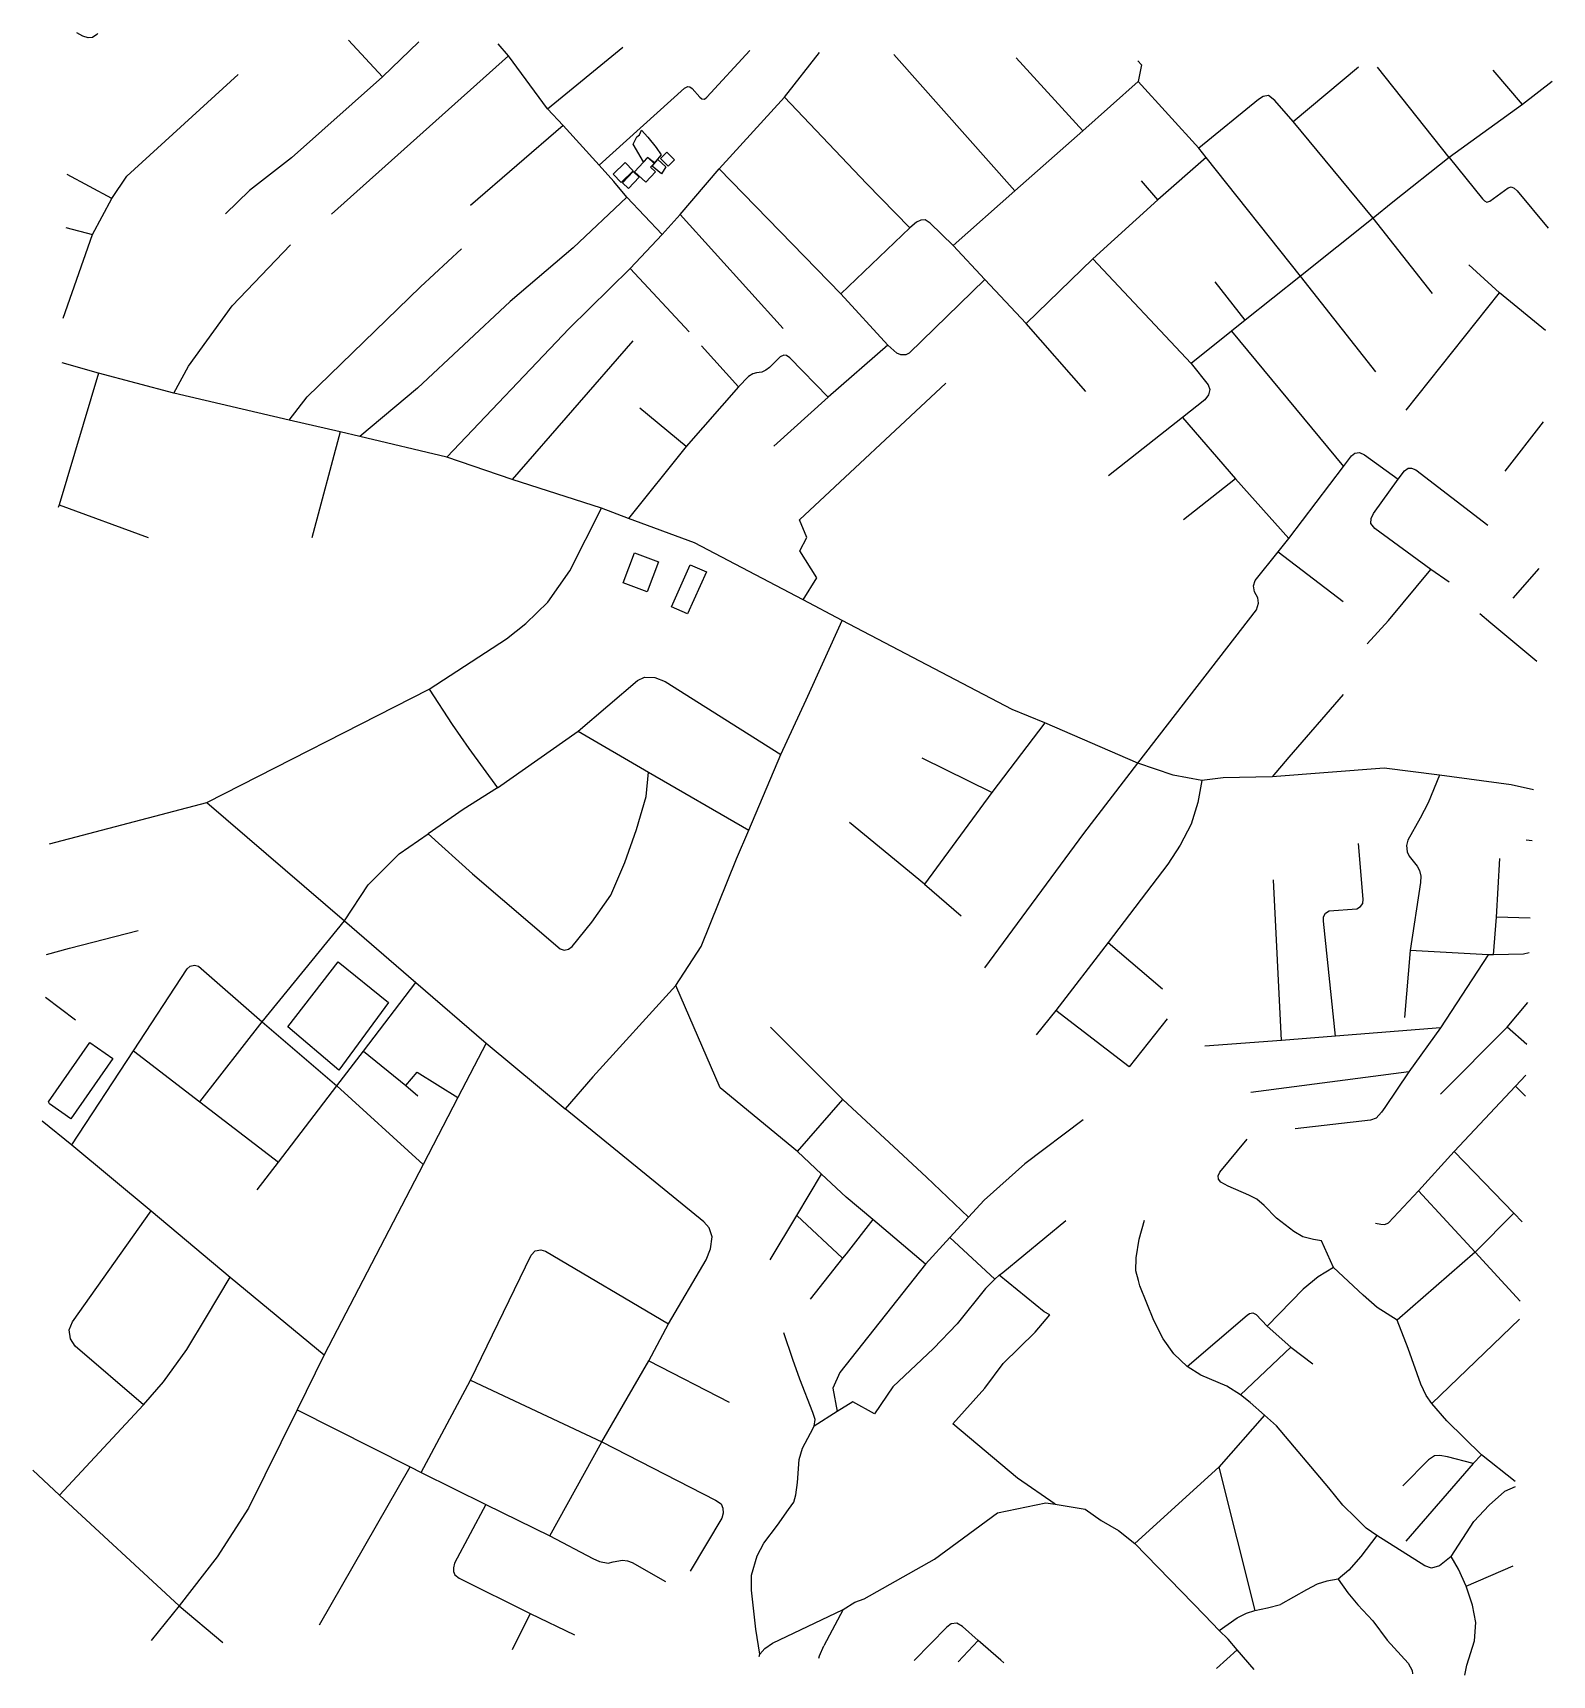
# Model space of a CAD drawing. Header units: millimetres. Extents: x 3 to 988, y 1 to 1065.
import ezdxf

# ---------------------------------------------------------------- set-up
doc = ezdxf.new("R2010")
doc.units = ezdxf.units.MM

msp = doc.modelspace()

# ---------------------------------------------------------------- linework, layer by layer
at = {"layer": 'buildings'}
for points in [[(392.1648, 993.3055), (394.6283, 997.9839), (396.1819, 999.3752), (397.5032, 1002.3539), (401.5727, 997.8841), (407.0998, 991.1716), (410.391, 986.2574), (408.036, 983.5479), (406.0229, 981.2572), (401.5702, 984.6581), (398.7756, 981.8021), (392.1648, 993.3055)], [(379.278, 973.7138), (386.9252, 981.2782), (392.129, 976.0716), (384.4899, 968.5071), (379.278, 973.7138)], [(393.0139, 975.3599), (401.5919, 984.5645), (405.7902, 980.696), (403.5149, 978.2541), (406.6418, 975.3626), (400.3473, 968.6089), (393.0139, 975.3599)], [(404.3966, 978.947), (408.1029, 983.3322), (413.3237, 978.46), (410.6352, 974.1224), (404.3966, 978.947)], [(409.8485, 984.0488), (413.948, 988.0422), (418.8833, 983.0567), (414.7673, 979.0451), (409.8485, 984.0488)], [(385.1508, 968.1734), (392.157, 975.6058), (396.0705, 971.9494), (389.0564, 964.5265), (385.1508, 968.1734)], [(385.6805, 708.7997), (393.1051, 728.3962), (408.5729, 722.5929), (401.1486, 703.0058), (385.6805, 708.7997)], [(416.9759, 693.3982), (429.1772, 720.6349), (439.6326, 715.9872), (427.4396, 688.7596), (416.9759, 693.3982)], [(168.2691, 421.016), (200.8241, 463.1658), (233.5697, 436.7781), (201.3451, 392.9217), (168.2691, 421.016)]]:
    msp.add_lwpolyline(points, dxfattribs=at)
at = {"layer": 'major_roads'}
msp.add_lwpolyline([(976.0093, 574.6439), (961.607, 577.9689), (914.9615, 584.1005), (879.2596, 588.7903), (806.6376, 583.1814), (774.6968, 582.4056), (760.8404, 580.7901), (742.3693, 584.0957), (719.3977, 592.059), (659.2199, 618.0251), (637.9532, 626.6876), (527.7196, 684.5299), (502.3403, 697.8588), (432.0432, 734.7432), (389.1828, 750.6549), (371.5403, 757.2132), (313.7431, 775.8079), (271.3459, 790.3034), (214.8672, 803.8226), (202.1714, 806.7347), (169.0962, 814.3059), (94.3359, 831.8622), (45.3837, 844.6997), (21.8542, 851.5285)], dxfattribs=at)
at = {"layer": 'minor_roads'}
for points in [[(44.9867, 1065.0606), (44.3053, 1064.4103), (41.6625, 1062.4154), (38.6892, 1062.2615), (35.2206, 1063.209), (31.3832, 1065.4199)], [(253.1356, 1059.5629), (229.7038, 1036.9335), (170.6668, 984.4739), (143.3271, 963.2928), (127.7247, 948.1261)], [(229.7038, 1036.9335), (207.4647, 1060.7691)], [(410.9952, 934.6113), (388.1565, 958.8673), (379.6781, 969.0062), (370.0521, 979.6871), (346.7175, 1005.3235), (336.5553, 1016.1674), (311.2917, 1050.6258), (304.5473, 1058.2049)], [(336.5553, 1016.1674), (385.4824, 1056.0673)], [(311.2917, 1050.6258), (196.6148, 947.8299)], [(271.3459, 790.3034), (350.5573, 873.6959), (390.2274, 912.6515), (410.9952, 934.6113), (422.6201, 947.6698), (447.8518, 977.3432), (490.2848, 1023.7878), (513.0466, 1052.698)], [(370.0521, 979.6871), (425.5563, 1029.4879), (427.5856, 1030.5597), (428.9934, 1030.4016), (430.4725, 1029.2743), (435.331, 1023.8258), (436.7539, 1022.7092), (438.3769, 1022.4524), (439.9352, 1023.7134), (467.8009, 1053.893)], [(561.3015, 1051.4234), (639.7621, 962.9648)], [(719.4103, 1047.2474), (721.7553, 1044.612), (719.6632, 1033.8223), (683.7322, 1001.9566), (639.7621, 962.9648), (599.741, 927.4777)], [(640.5856, 1049.3294), (683.7322, 1001.9566)], [(820.1831, 1007.9265), (862.5657, 1043.4663)], [(22.6195, 880.4572), (41.6559, 934.6746), (54.0475, 958.0924), (63.7401, 972.5131), (136.0734, 1038.349)], [(873.7881, 845.7259), (824.9466, 907.7313), (763.6849, 984.5929), (758.9127, 990.5691), (719.6632, 1033.8223)], [(988.1169, 1033.8803), (968.7874, 1018.8884), (921.2556, 984.6121), (884.8992, 955.566), (871.9509, 945.23), (824.9466, 907.7313), (789.1346, 879.1547), (780.1261, 871.9702), (753.9165, 851.0742)], [(921.2556, 984.6121), (874.8981, 1043.1406)], [(968.7874, 1018.8884), (949.9576, 1041.1581)], [(490.2848, 1023.7878), (543.4616, 967.7677), (571.6578, 938.9154)], [(804.1752, 1024.7465), (800.6522, 1024.2442), (797.5986, 1022.2693), (758.9127, 990.5691)], [(910.6217, 896.5238), (871.9509, 945.23), (820.1831, 1007.9265), (808.3776, 1021.6407), (804.1752, 1024.7465)], [(346.7175, 1005.3235), (286.761, 953.4643)], [(763.6849, 984.5929), (732.3162, 957.1456), (690.3513, 918.9191), (646.9812, 876.9909)], [(921.2556, 984.6121), (942.8976, 957.7753), (944.3063, 956.4267), (945.6828, 955.6929), (947.7968, 956.3068), (959.4983, 964.9551), (961.6033, 965.532), (963.412, 964.6659), (965.4151, 962.911), (985.6096, 938.7794)], [(54.0475, 958.0924), (25.0844, 973.6379)], [(620.1988, 905.6196), (571.2163, 857.7198), (568.8893, 856.6837), (565.8396, 856.6898), (563.1065, 857.6921), (557.326, 863.0626), (526.7676, 896.2744), (447.8518, 977.3432)], [(732.3162, 957.1456), (721.7597, 969.5713)], [(388.1565, 958.8673), (353.3612, 926.0611), (312.3422, 891.3268), (252.2186, 835.0076), (214.8672, 803.8226)], [(422.6201, 947.6698), (489.3646, 873.7864)], [(24.1749, 939.2581), (41.6559, 934.6746)], [(581.4376, 944.1355), (578.7117, 943.8819), (575.9939, 942.7073), (571.6578, 938.9154), (526.7676, 896.2744)], [(685.7555, 832.8386), (646.9812, 876.9909), (620.1988, 905.6196), (599.741, 927.4777), (584.7011, 942.1426), (581.4376, 944.1355)], [(94.3359, 831.8622), (103.8001, 849.2374), (132.0691, 888.4565), (169.8863, 928.1021)], [(169.0962, 814.3059), (180.6693, 829.356), (254.2725, 900.8048), (280.7986, 925.3932)], [(690.3513, 918.9191), (753.9165, 851.0742), (765.0018, 837.2766), (766.1816, 834.2877), (765.2733, 830.7494), (762.8336, 827.577), (748.3294, 816.0824), (700.4746, 778.188)], [(390.2274, 912.6515), (428.5558, 871.5142)], [(983.8591, 872.3832), (953.8875, 896.9081), (933.9839, 915.0212)], [(789.1185, 879.1552), (769.5967, 904.0854)], [(893.4304, 820.7648), (953.8875, 896.9081)], [(391.9661, 865.7748), (313.7431, 775.8079)], [(436.5434, 862.6277), (444.5139, 853.7368), (460.4883, 835.9591)], [(557.326, 863.0626), (518.5892, 829.1788), (483.4012, 797.3871)], [(780.1261, 871.9702), (852.867, 784.2773)], [(518.5892, 829.1788), (493.7508, 854.7244), (491.4933, 856.3186), (489.8685, 856.5104), (487.5003, 855.4382), (480.5869, 848.4683), (478.2257, 846.7449), (475.5386, 845.5137), (472.1342, 844.9247), (469.7956, 844.3633), (466.934, 842.6344), (460.4883, 835.9591), (426.538, 797.2707), (389.1828, 750.6549)], [(45.3837, 844.6997), (19.9493, 759.5329), (19.372, 757.6942)], [(502.3403, 697.8588), (511.2056, 712.1343), (500.2751, 729.6484), (504.7709, 738.2634), (500.095, 749.7155), (594.9336, 838.2962)], [(426.538, 797.2707), (396.4622, 822.1736)], [(748.3294, 816.0824), (782.8286, 776.238), (817.3766, 737.6203)], [(982.2974, 813.1511), (957.4698, 781.2395)], [(202.1714, 806.7347), (183.8384, 738.0381)], [(620.2869, 459.345), (684.3111, 546.3775), (719.3977, 592.059), (796.3407, 691.4098), (797.7358, 695.6607), (797.2978, 699.2439), (795.125, 703.1332), (794.5057, 706.8793), (795.444, 710.3331), (810.4115, 728.9867), (817.3766, 737.6203), (852.867, 784.2773), (858.0857, 791.2456), (860.2348, 792.8817), (863.2152, 793.3053), (866.4865, 791.9076), (888.3407, 776.1612)], [(888.3407, 776.1612), (892.4179, 781.4576), (894.6523, 783.2681), (896.8442, 783.1638), (899.6315, 782.0765), (946.3993, 746.3458)], [(782.8286, 776.238), (749.0808, 749.7649)], [(868.0724, 669.4088), (881.9526, 684.473), (909.3447, 717.4667), (873.2067, 744.1464), (870.6209, 747.3677), (870.8027, 750.5903), (872.3565, 753.8233), (888.3407, 776.1612)], [(13.6054, 539.6983), (115.7952, 566.5863), (259.7882, 639.9876), (309.9601, 672.6569), (322.6063, 682.5167), (336.7613, 696.3453), (351.0886, 716.6988), (371.5403, 757.2132)], [(19.9493, 759.5329), (77.5869, 738.2714)], [(810.4115, 728.9867), (852.5953, 696.8922)], [(921.233, 709.3218), (909.3447, 717.4667)], [(962.7377, 698.8891), (979.7923, 718.1327)], [(419.9038, 447.7735), (436.3137, 473.0388), (459.2486, 529.9785), (467.1556, 548.5949), (487.9509, 597.5458), (504.3174, 633.0993), (527.7196, 684.5299)], [(978.2031, 657.8552), (948.4173, 682.7296), (941.1463, 688.8088)], [(259.7882, 639.9876), (274.709, 617.1498), (285.6484, 601.5046), (304.2285, 576.0682), (356.4496, 612.6924), (395.0539, 645.4817), (399.5764, 647.7712), (406.1318, 647.598), (412.8801, 644.955), (487.9509, 597.5458)], [(852.5702, 636.5945), (817.3105, 595.9491), (806.6376, 583.1814)], [(659.2199, 618.0251), (624.7071, 572.9984), (581.1225, 513.5249), (532.3537, 553.542)], [(356.4496, 612.6924), (402.2181, 586.1936), (467.1556, 548.5949)], [(304.2285, 576.0682), (282.0195, 561.8944), (259.1508, 546.2684), (287.9959, 520.2723), (344.7334, 471.5982), (347.4536, 470.7171), (350.1495, 471.3621), (352.5524, 473.1309), (365.3464, 488.8836), (377.5966, 506.3529), (386.665, 527.6917), (394.3173, 548.882), (400.599, 570.4153), (402.2181, 586.1936)], [(624.7071, 572.9984), (579.5341, 595.174)], [(760.8404, 580.7901), (758.4477, 566.5576), (753.9758, 552.4264), (746.8612, 538.7464), (738.8994, 526.5954), (700.2147, 475.7445), (666.2854, 431.7346), (653.5363, 415.8315)], [(914.9615, 584.1005), (907.7996, 566.171), (902.4563, 556.3133), (894.5758, 542.0395), (893.6676, 538.5012), (894.0474, 534.5475), (895.4482, 531.6738), (900.6197, 525.222), (902.0557, 522.459), (902.9182, 518.753), (902.6825, 514.7133), (896.1122, 470.5673)], [(115.7952, 566.5863), (204.9114, 489.7938), (251.3081, 449.8099), (296.853, 410.5556)], [(204.9114, 489.7938), (220.2313, 513.1809), (240.3756, 533.1851), (259.1508, 546.2684)], [(839.7418, 489.4934), (839.8163, 492.319), (841.0404, 494.677), (843.5033, 496.2769), (861.4196, 497.6274), (863.879, 499.0972), (865.3838, 501.0851), (865.6098, 503.8415), (862.5894, 539.8417)], [(975.1415, 541.7278), (971.2771, 541.9981)], [(950.0848, 467.8048), (952.1054, 492.1108), (954.1824, 530.1808)], [(581.1225, 513.5249), (604.818, 492.9394)], [(812.5872, 412.3045), (807.4888, 516.3498)], [(111.1543, 372.4656), (151.5222, 424.2934), (204.9114, 489.7938)], [(973.8164, 491.4682), (952.1054, 492.1108)], [(11.7053, 467.8696), (26.5629, 472.085), (71.2289, 483.5344)], [(847.5655, 415.0372), (839.7418, 489.4934)], [(700.2147, 475.7445), (735.4187, 445.7499)], [(946.6555, 467.8022), (896.1122, 470.5673), (892.3677, 427.1002)], [(973.2253, 469.0487), (969.6207, 468.1547), (950.0848, 467.8048), (946.6555, 467.8022)], [(28.0697, 344.4902), (68.1017, 405.5626), (102.894, 458.6073), (104.9893, 460.3377), (107.6085, 461.1334), (110.2268, 460.3666)], [(110.2268, 460.3666), (151.5222, 424.2934), (200.0432, 382.858), (255.9349, 331.7782)], [(946.6555, 467.8022), (915.6861, 420.3374), (895.113, 391.9817), (792.6503, 378.4074)], [(148.326, 315.3044), (162.1158, 333.3001), (200.0432, 382.858), (217.2763, 405.3575), (251.3081, 449.8099)], [(419.9038, 447.7735), (365.9082, 388.5943), (348.0871, 367.9518)], [(581.647, 267.1735), (547.5518, 296.079), (530.2434, 310.7386), (514.3288, 325.6219), (498.7287, 340.19), (448.6921, 381.4129), (419.9038, 447.7735)], [(10.9761, 440.3033), (30.5316, 425.6699)], [(971.6579, 409.5954), (958.8494, 420.7432), (972.3764, 436.8497)], [(738.5447, 426.3027), (713.9007, 395.0598), (666.2854, 431.7346)], [(498.7287, 340.19), (528.1358, 373.9389), (481.2815, 420.7791)], [(915.6861, 420.3374), (847.5655, 415.0372), (812.5872, 412.3045), (762.8044, 408.4279)], [(958.8494, 420.7432), (915.7899, 377.457)], [(68.1017, 405.5626), (111.1543, 372.4656), (162.1158, 333.3001)], [(296.853, 410.5556), (278.566, 375.3415), (255.9349, 331.7782), (191.8235, 208.355), (174.1775, 172.6869), (142.6796, 109.0539), (122.4618, 77.4533), (97.8519, 45.7642), (79.6777, 23.2676)], [(217.2763, 405.3575), (244.7016, 383.0262), (252.1571, 391.5629), (278.566, 375.3415)], [(296.853, 410.5556), (348.0871, 367.9518)], [(895.113, 391.9817), (879.5348, 368.8424), (877.3961, 365.7643), (873.9388, 361.9491), (870.4137, 360.4609), (821.3548, 354.9744)], [(873.6331, 293.753), (877.0631, 293.1696), (879.6403, 292.9807), (881.8849, 293.9539), (901.5325, 314.7444), (924.6101, 340.1507), (964.4435, 382.5733), (971.133, 389.6893)], [(244.7016, 383.0262), (252.5308, 376.3923)], [(528.1358, 373.9389), (582.4131, 323.7035)], [(964.4435, 382.5733), (970.7732, 376.0409)], [(402.3185, 204.5043), (415.1354, 228.4508), (439.5309, 270.0982), (442.3251, 277.2141), (443.4511, 285.0159), (441.4753, 290.8626), (437.9258, 294.5652), (348.0871, 367.9518)], [(8.8537, 360.0704), (28.0697, 344.4902), (79.5747, 301.7755), (130.7399, 258.7074), (191.8235, 208.355)], [(684.0019, 360.691), (646.2464, 332.2311)], [(846.3471, 265.1279), (838.4882, 282.2723), (833.3054, 283.0973), (826.4062, 284.9256), (820.6709, 288.3601), (809.2727, 297.0502), (801.4106, 305.2007), (796.5585, 309.3839), (791.4191, 311.854), (778.1177, 317.832), (773.1995, 320.4265), (771.691, 322.28), (771.484, 324.527), (772.6725, 326.7558), (790.2544, 348.1494)], [(646.2464, 332.2311), (619.8835, 308.6419), (609.7004, 297.6379), (597.606, 284.5358), (581.647, 267.1735), (526.253, 196.8879), (521.6541, 186.8247), (524.4651, 171.6549)], [(924.6101, 340.1507), (963.2095, 300.2642), (968.6286, 294.6983)], [(481.0256, 269.9232), (498.2222, 298.7022), (514.3288, 325.6219)], [(582.4131, 323.7035), (609.7004, 297.6379)], [(901.5325, 314.7444), (938.2244, 275.0383), (967.2714, 243.2187)], [(74.536, 175.9259), (30.2444, 214.0689), (27.3122, 218.8342), (26.455, 224.5584), (28.5638, 229.8508), (79.5747, 301.7755)], [(498.2222, 298.7022), (527.9638, 271.1579)], [(938.2244, 275.0383), (963.2095, 300.2642)], [(547.5518, 296.079), (530.2096, 274.0098), (527.9638, 271.1579), (506.9734, 244.4694)], [(597.606, 284.5358), (626.6202, 257.5504), (629.406, 260.0718), (631.867, 261.9043), (672.7225, 295.6025)], [(751.3824, 200.8983), (742.8028, 209.077), (735.9529, 218.8935), (729.8669, 230.7455), (720.7854, 253.2331), (719.8725, 256.559), (718.1202, 262.9299), (718.437, 271.2646), (720.3604, 283.3051), (723.6681, 295.8207)], [(254.6885, 132.2572), (286.7288, 192.0161), (325.9215, 272.9785), (328.621, 275.8928), (332.2858, 276.5587), (335.4136, 275.5273), (415.1354, 228.4508)], [(938.2244, 275.0383), (887.6757, 230.8149)], [(20.2654, 117.4529), (74.536, 175.9259), (87.4958, 190.902), (102.6773, 211.7814), (115.4299, 232.9669), (130.7399, 258.7074)], [(626.6202, 257.5504), (624.0618, 254.7811), (620.7513, 251.3341), (602.1806, 228.5717), (586.9914, 212.5564), (560.6006, 187.6194), (548.6644, 170.1231), (534.5675, 178.0663), (524.4651, 171.6549), (509.5299, 162.2087)], [(662.2797, 234.3984), (658.6499, 236.28), (629.406, 260.0718)], [(964.1911, 126.3853), (942.2177, 143.7054), (919.7599, 165.6897), (909.9846, 176.8762), (906.4241, 182.0019), (903.037, 189.4204), (894.7374, 212.501), (887.6757, 230.8149), (874.5397, 239.095), (865.5865, 247.1812), (846.3471, 265.1279), (836.3547, 258.8994), (826.5675, 250.9634), (803.4041, 226.9081)], [(922.6903, 77.5972), (915.1433, 71.6948), (909.7677, 70.1065), (905.5965, 71.6582), (874.5141, 91.2471), (867.5341, 96.1375), (860.803, 102.8164), (852.4161, 110.962), (843.3915, 122.1566), (809.3904, 162.3222), (801.488, 169.2552), (792.33, 177.5329), (786.1115, 182.5334), (777.2292, 188.1065), (760.3216, 195.3422), (751.3824, 200.8983), (790.2644, 234.1281), (791.9168, 235.2844), (793.974, 235.5742), (796.0753, 234.4771), (803.4041, 226.9081), (818.6068, 213.4671), (832.8365, 202.6002)], [(909.9846, 176.8762), (966.962, 231.4823)], [(474.4144, 14.3661), (471.6624, 30.5481), (468.9667, 55.8902), (468.8044, 65.6326), (472.4884, 78.0266), (476.7973, 86.2745), (485.7261, 98.0463), (492.8513, 108.1358), (496.2511, 112.8175), (497.6532, 117.6356), (498.7718, 125.7723), (499.7819, 140.4971), (501.9463, 147.8994), (507.2708, 157.6365), (509.5299, 162.2087), (510.1336, 166.4341), (508.6981, 171.0481), (500.1823, 192.6374), (495.7129, 205.5071), (489.8721, 222.6636)], [(818.6068, 213.4671), (786.1115, 182.5334)], [(286.7288, 192.0161), (371.7491, 152.1378), (402.3185, 204.5043), (454.4172, 177.783)], [(174.1775, 172.6869), (247.6565, 135.7821), (254.6885, 132.2572), (296.5923, 111.5061), (338.181, 91.0425), (366.0827, 76.3166)], [(801.488, 169.2552), (771.9768, 135.5177), (717.4119, 86.2295), (762.6235, 39.7316), (772.2613, 29.7578)], [(338.181, 91.0425), (371.7491, 152.1378)], [(371.7491, 152.1378), (445.6074, 114.2943)], [(936.9845, 138.0302), (920.2058, 142.2023), (915.2783, 143.2251), (911.9053, 142.9141), (907.9315, 140.3216), (891.3476, 123.4218)], [(942.2177, 143.7054), (936.9845, 138.0302), (893.1715, 87.63)], [(2.8665, 133.7349), (20.2654, 117.4529), (97.8519, 45.7642), (126.1031, 22.0418)], [(188.6828, 33.3643), (247.6565, 135.7821)], [(771.9768, 135.5177), (795.2128, 42.704)], [(964.0969, 122.8098), (957.1547, 119.8731), (947.36, 111.0443), (937.3497, 100.4632)], [(296.5923, 111.5061), (276.3455, 73.2929), (275.7506, 70.323), (275.752, 67.9326), (276.431, 65.8405), (279.2874, 63.7002), (325.3191, 40.6637), (354.145, 27.011)], [(445.6074, 114.2943), (449.2797, 111.8814), (450.3653, 108.988), (450.5218, 105.7471), (449.5828, 102.5817), (429.1956, 68.1947)], [(931.3909, 0.7781), (932.8157, 7.1451), (937.7066, 23.0975), (938.6638, 34.9217), (936.4088, 46.1052), (932.3217, 58.4995), (927.2943, 69.5049), (922.6903, 77.5972), (937.3497, 100.4632)], [(874.5141, 91.2471), (863.9563, 77.6578), (856.2703, 68.9315), (849.3031, 62.9859), (842.085, 61.6044), (835.7892, 59.6963), (828.7799, 56.1329), (811.9645, 46.6801)], [(366.0827, 76.3166), (370.3985, 74.4354), (375.8521, 73.4729), (379.223, 74.3139), (385.1863, 75.2353), (388.585, 74.9875), (391.5, 73.8408), (413.2041, 61.539)], [(932.3217, 58.4995), (962.7479, 71.6438)], [(849.3031, 62.9859), (855.7134, 54.2413), (862.1563, 46.426), (871.9039, 36.0216), (881.0391, 23.5034), (894.6457, 8.5793), (897.3136, 3.877), (897.6021, 1.6703)], [(473.7731, 12.8615), (474.4144, 14.3661), (477.6332, 18.0015), (482.5849, 21.5632), (528.3323, 43.3661)], [(528.3323, 43.3661), (515.7296, 19.8882)], [(772.2613, 29.7578), (783.8688, 37.8597), (789.9595, 40.8614), (795.2128, 42.704), (803.44, 44.4123), (811.9645, 46.6801)], [(325.3191, 40.6637), (313.8035, 17.0855)], [(632.5577, 8.6688), (630.6566, 10.5856), (615.9926, 23.343), (605.6671, 32.3306), (601.9574, 34.5491), (598.3851, 34.0295), (595.6002, 31.8522), (574.4169, 10.204)], [(602.9525, 9.4505), (615.9926, 23.343)], [(794.8132, 4.3844), (783.8658, 17.2488), (777.9692, 24.0545), (772.2613, 29.7578)], [(512.6177, 11.8358), (512.9559, 13.2461), (515.7296, 19.8882)], [(770.5139, 5.0261), (783.8658, 17.2488)]]:
    msp.add_lwpolyline(points, dxfattribs=at)
at = {"layer": 'parks'}
msp.add_lwpolyline([(13.0067, 372.5018), (39.7934, 410.9088), (54.7404, 400.5931), (27.4931, 361.5102), (13.6997, 371.0409), (13.0067, 372.5018)], dxfattribs=at)
at = {"layer": 'paths'}
for points in [[(665.8723, 111.5489), (641.4582, 128.4885), (599.4172, 163.6212), (620.2356, 186.8545), (632.1045, 202.725), (652.8494, 223.1791), (662.2797, 234.3984)], [(528.3323, 43.3661), (535.8635, 48.0503), (541.9323, 50.2153), (587.5276, 76.0498), (628.4848, 105.9318), (659.7741, 112.5469), (665.8723, 111.5489), (685.2749, 108.3489), (695.7144, 100.9302), (706.9417, 94.6256)], [(706.9417, 94.6256), (717.4119, 86.2295)]]:
    msp.add_lwpolyline(points, dxfattribs=at)

doc.saveas('drawing.dxf')
